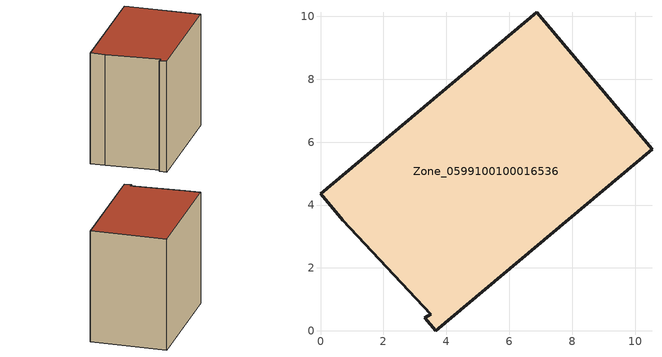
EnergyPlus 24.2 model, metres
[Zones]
Zone_0599100100016536
 floor ground (C_G): 6.87,10.13 10.54,5.77 3.66,0 3.31,0.41 3.51,0.52 0.71,3.52 0,4.36 z0.08
 wall outside (C_F): 10.54,5.77 6.87,10.13 0,4.36 0.71,3.52 3.51,0.52 3.31,0.41 3.66,0 10.54,5.77 z0.08:8.72
 roof outside (C_R): 0.71,3.52 3.51,0.52 3.31,0.41 3.66,0 10.54,5.77 6.87,10.13 0,4.36 z8.72
[BUILDING]
Pand.0599100100016536: North Axis=0; Terrain=City; Loads Convergence Tolerance Value=0.04; Temperature Convergence Tolerance Value=0.4; Solar Distribution=FullExterior; Maximum Number of Warmup Days=25; Minimum Number of Warmup Days=1
[Site:Location]
Rotterdam.The.Hague.AP_ZH_NLD Design_Conditions: Latitude=51.96; Longitude=4.45; Time Zone=1; Elevation=-4.5
[SITE:GROUNDTEMPERATURE:BUILDINGSURFACE]
18, 18, 18, 18, 18, 18, 18, 18, 18, 18, 18, 18
[MATERIAL] Thermal Absorptance=0.9; Solar Absorptance=0.7; Visible Absorptance=0.7
Name | Roughness | Thickness | Conductivity | Density | Specific Heat
G.TI.2015-2018 | MediumSmooth | 0.15 | 0.0428571 | 540 | 1210
F.TI.2015-2018 | Rough | 0.3 | 0.0666667 | 1920 | 840
R.TI.2015-2018 | MediumRough | 0.2 | 0.0333333 | 1500 | 1000
[CONSTRUCTION]
C_G: G.TI.2015-2018
C_F: F.TI.2015-2018
C_R: R.TI.2015-2018
[ZONE]
Zone_0599100100016536: Type=1; Multiplier=1; Ceiling Height=Autocalculate; Volume=Autocalculate; Floor Area=autocalculate; Part of Total Floor Area=Yes
[ZONEINFILTRATION:DESIGNFLOWRATE]
Infil_Zone_0599100100016536: Zone or ZoneList or Space or SpaceList=Zone_0599100100016536; Schedule=AlwaysOn; Design Flow Rate Calculation Method=Flow/Area; Flow Rate per Floor Area=0.0015; Constant Term Coefficient=1; Temperature Term Coefficient=0; Velocity Term Coefficient=0; Velocity Squared Term Coefficient=0
[HVACTEMPLATE:ZONE:IDEALLOADSAIRSYSTEM]
Zone_0599100100016536: Maximum Heating Supply Air Temperature=50; Minimum Cooling Supply Air Temperature=13; Maximum Heating Supply Air Humidity Ratio=0.0156; Minimum Cooling Supply Air Humidity Ratio=0.0077; Heating Limit=NoLimit; Cooling Limit=NoLimit; Dehumidification Control Type=ConstantSensibleHeatRatio; Cooling Sensible Heat Ratio=0.7; Dehumidification Setpoint=60; Humidification Control Type=None; Humidification Setpoint=30; Outdoor Air Method=None; Outdoor Air Flow Rate per Person=0.00944; Outdoor Air Flow Rate per Zone Floor Area=0; Outdoor Air Flow Rate per Zone=0; Demand Controlled Ventilation Type=None; Outdoor Air Economizer Type=NoEconomizer; Heat Recovery Type=None; Sensible Heat Recovery Effectiveness=0.7; Latent Heat Recovery Effectiveness=0.65
[ZONECONTROL:THERMOSTAT]
ThermostatControl_Zone_0599100100016536: Zone or ZoneList=Zone_0599100100016536; Control Type Schedule=DualSetpointControlType; Control 1=Thermostat_Zone_0599100100016536; Temperature Difference Between Cutout And Setpoint=0
[THERMOSTATSETPOINT:DUALSETPOINT]
Thermostat_Zone_0599100100016536: Heating Setpoint Temperature Schedule=HeatingSetpoint_Zone_0599100100016536; Cooling Setpoint Temperature Schedule=CoolingSetpoint_Zone_0599100100016536
[SCHEDULE:COMPACT]
HeatingSetpoint_Zone_0599100100016536: Through: 12/31, For: AllDays, Until: 24:00, 21
CoolingSetpoint_Zone_0599100100016536: Through: 12/31, For: AllDays, Until: 24:00, 24
DualSetpointControlType: Through: 12/31, For: AllDays, Until: 24:00, 4
AlwaysOn: Through: 12/31, For: AllDays, Until: 24:00, 1
